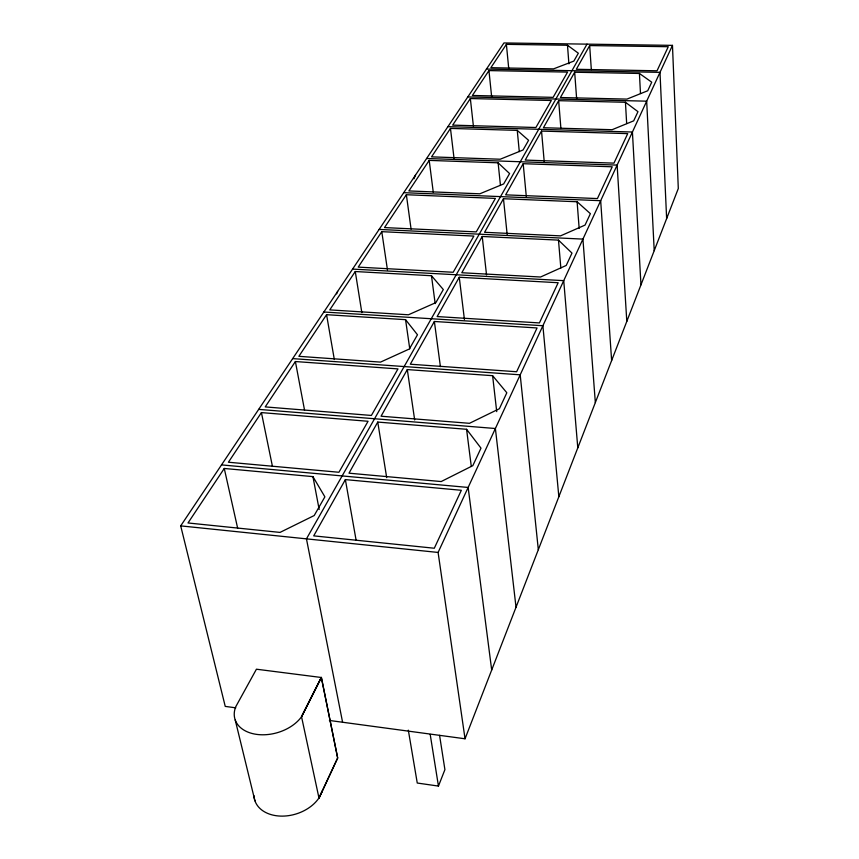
<?xml version="1.0" encoding="UTF-8"?>
<svg xmlns="http://www.w3.org/2000/svg" width="859" height="859" viewBox="0 0 859 859"><rect width="100%" height="100%" fill="white"/><g stroke="black" fill="none" stroke-linecap="round" stroke-linejoin="round"><path stroke-width="1.29" d="M322.372 790.849L318.968 797.968A35.498 25.383 -17.2 0 1 280.453 816.093A35.498 25.383 -17.2 0 1 253.931 795.574M329.405 720.465L465.041 738.783L678.299 188.508L672.468 45.366L503.943 42.95L180.701 525.88L225.241 706.399L235.785 707.827M408.326 730.161L417.259 783.032L438.455 786.082L444.908 769.643L439.572 735.336M336.653 293.864L337.641 291.394M413.984 178.736L415.509 175.075M465.041 738.783L438.101 552.444L672.468 45.366M319.14 798L337.673 758.003L321.373 677.493L256.422 669.204L235.742 706.753A36.776 24.847 -15.9 0 0 256.1 734.305A36.776 24.847 -15.9 0 0 301.541 716.75L321.373 677.493L337.673 758.003L318.968 797.968L301.541 716.75L321.287 677.483L301.541 716.75M345.372 479.612L313.707 535.866L434.3 548.235L461.337 490.285L345.372 479.612L356.131 540.354M377.756 422.07L348.99 473.18L441.182 481.555L472.826 465.653L480.997 448.14L466.577 429.296L377.756 422.07L386.69 477.647M407.306 369.574L381.052 416.218L469.476 423.315L499.39 408.712L506.831 392.767L492.615 375.694L407.306 369.574L414.672 419.954M434.375 321.481L410.323 364.216L516.635 371.743L537.058 327.955L434.375 321.481L440.409 366.664M459.264 277.264L437.145 316.563L539.409 322.93L558.167 282.718L459.264 277.264L464.429 319.548M482.221 236.472L461.809 272.743L540.547 277.017L566.231 265.442L571.987 253.094L558.479 240.123L482.221 236.472L486.538 274.912M503.471 198.73L484.573 232.295L560.54 235.871L585.054 225.09L590.38 213.676L577.108 201.758L503.471 198.73L507.175 234.647M523.185 163.693L505.65 194.853L597.424 198.569L612.242 166.807L523.185 163.693L526.331 196.808M541.535 131.083L525.214 160.085L613.96 163.135L627.725 133.617L541.535 131.083L544.219 161.717M558.661 100.675L543.425 127.733L612.113 129.709L633.695 120.84L637.969 111.67L625.438 102.275L558.661 100.675L560.906 128.549M574.671 72.231L560.422 97.529L626.984 99.096L647.729 90.753L651.723 82.185L639.429 73.466L574.671 72.231L576.657 98.968M589.671 45.57L576.325 69.289L657.038 70.792L668.27 46.719L589.671 45.57L591.325 69.59M586.998 44.142L306.448 538.861L342.591 722.247M224.263 468.466L188.003 522.97L280.013 532.408L314.201 515.54L324.885 496.846L312.934 476.627L224.263 468.466L237.664 528.253M261.426 412.599L228.419 462.228L338.929 472.267L368.06 421.275L261.426 412.599L272.453 466.437M295.399 361.542L265.216 406.908L371.389 415.445L397.985 368.898L295.399 361.542L304.558 410.237M326.57 314.684L298.868 356.324L380.505 362.111L409.367 348.979L417.485 334.774L405.555 319.666L326.57 314.684L334.334 359.556M355.272 271.53L329.749 309.895L408.433 314.781L435.857 302.615L443.319 289.547L431.476 275.739L355.272 271.53L361.832 312.579M381.783 231.672L358.214 267.117L453.187 272.271L473.867 236.075L381.783 231.672L387.452 269.876M406.361 194.725L384.51 227.581L476.251 231.898L495.396 198.397L406.361 194.725L411.085 229.128M429.199 160.397L408.884 190.934L479.827 193.801L503.664 183.933L509.591 173.561L498.113 162.813L429.199 160.397L433.28 192.319M450.47 128.421L431.551 156.864L500.228 159.226L523.067 149.971L528.586 140.318L517.247 130.375L450.47 128.421L454.1 158.904M470.345 98.549L452.661 125.124L535.898 127.508L551.328 100.492L470.345 98.549L473.427 126.305M488.943 70.588L472.396 95.467L553.121 97.357L567.563 72.092L488.943 70.588L491.702 97.217M506.391 44.357L490.865 67.7L553.55 68.87L573.833 61.107L578.343 53.215L567.488 45.248L506.391 44.357L508.711 68.301M486.452 69.074L659.991 72.349L666.638 218.615M467.822 96.917L646.677 101.169L654.214 250.667M447.915 126.66L632.417 132.018L640.964 284.844M426.601 158.496L617.127 165.111L626.802 321.384M403.73 192.663L600.677 200.705L611.629 360.533M379.12 229.428L582.928 239.103L595.341 402.581M352.577 269.092L563.729 280.646L577.796 447.85M323.843 312.01L542.888 325.722L558.844 496.738M292.661 358.611L520.2 374.825L538.325 549.696M258.677 409.378L495.385 428.512L516.023 607.249M221.515 464.902L468.144 487.45L491.692 670.031M180.701 525.88L438.101 552.444M235.216 719.971L254.93 800.824M312.934 476.627L319.172 509.494M430.198 734.402L438.455 786.082M405.555 319.666L409.754 348.786M431.476 275.739L435.169 303.603M466.577 429.296L471.29 466.491M492.615 375.694L496.717 411.622M498.113 162.813L500.453 185.447M517.247 130.375L519.287 151.603M558.479 240.123L560.841 268.029M567.488 45.248L568.905 63.867M577.108 201.758L579.159 228.43M625.438 102.275L626.662 123.535M639.429 73.466L640.481 93.524"/></g></svg>
